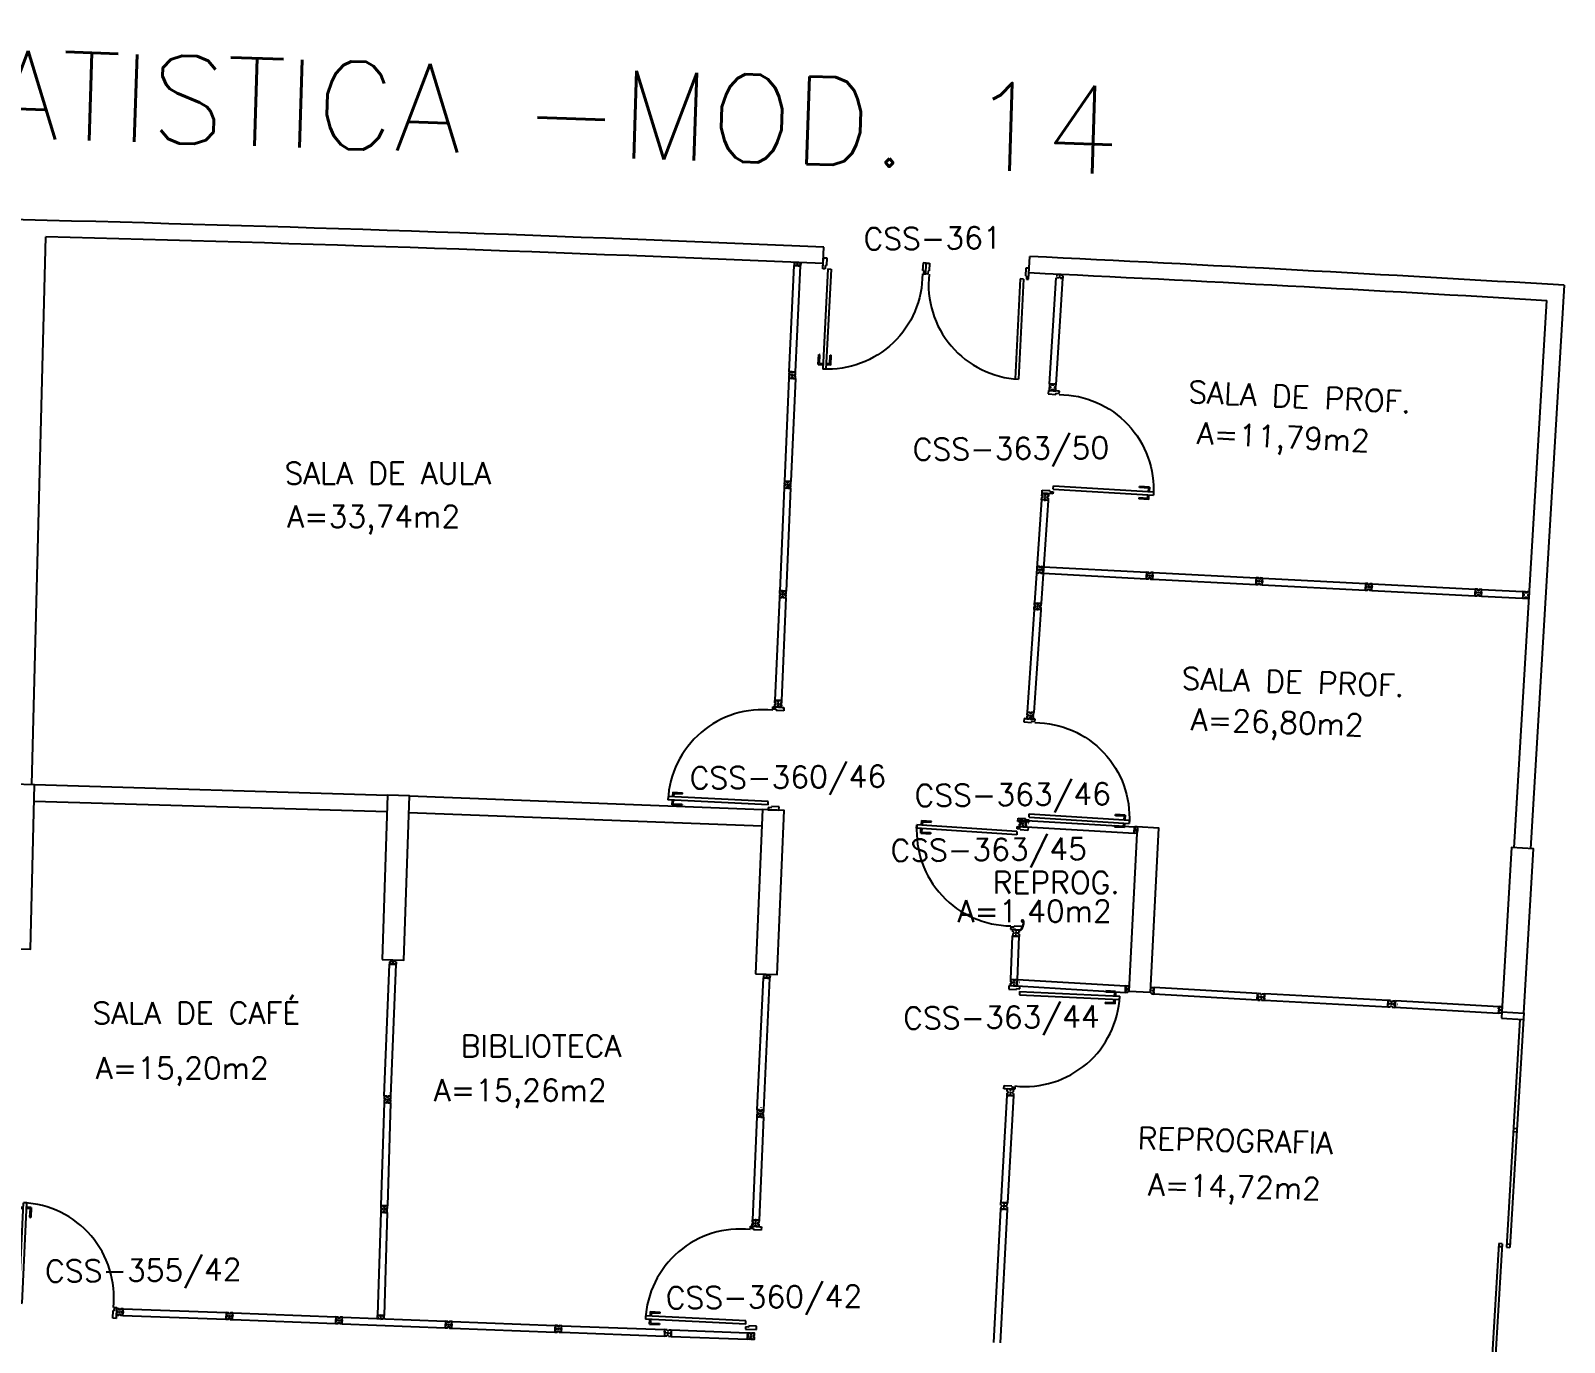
# Model space of a CAD drawing. Extents: x -152 to 150, y 325 to 437.
# Drawn here: x 10.79 to 24.78, y 397.15 to 409.12 of the extents above; entities that cross this region are included whole.
import ezdxf
from ezdxf.enums import TextEntityAlignment as Align

# ---------------------------------------------------------------- set-up
doc = ezdxf.new("R2010")
doc.units = 0
doc.header["$LTSCALE"] = 0.01
doc.header["$MEASUREMENT"] = 0
doc.layers.get('0').update_dxf_attribs({"linetype": 'CONTINUOUS'})
for name, color, linetype in [('ALV', 2, 'CONTINUOUS'), ('AREA', 2, 'CONTINUOUS'), ('DIV', 2, 'CONTINUOUS'), ('ESQ', 1, 'CONTINUOUS'), ('ESTR', 3, 'CONTINUOUS'), ('TEXTO', 2, 'CONTINUOUS'), ('TEXTO-ENDEREÇO', 2, 'CONTINUOUS'), ('USO', 2, 'CONTINUOUS')]:
    doc.layers.add(name, color=color, linetype=linetype)
doc.styles.add('LEGENDA', font='romans.shx', dxfattribs={"height": 0.2})
doc.styles.add('UNB-100', font='simplex.shx', dxfattribs={"height": 3})
doc.styles.add('UNB-100-1', font='simplex.shx', dxfattribs={"height": 0.2})

# ---------------------------------------------------------------- blocks, each defined once
blk = doc.blocks.new('PILAR-SSC')
blk.add_lwpolyline([(0.003, -27.952), (0.203, -27.952), (0.203, -26.452), (0.003, -26.452)], close=True)
blk = doc.blocks.new('DIVINI-SSC')
for p, q in [((-0.02, 0), (-0.02, -0.008)), ((-0.02, 0), (0.001, 0)), ((-0.005, 0), (0.005, 0)), ((0, 0.005), (0, -0.005)), ((0.001, 0), (0.02, 0)), ((-0.03, -0.008), (-0.02, -0.008)), ((-0.03, -0.008), (-0.03, -0.028)), ((-0.03, -0.028), (-0.008, -0.028)), ((-0.03, -0.03), (0.03, -0.03)), ((-0.03, -0.975), (-0.03, -0.03)), ((-0.009, -0.03), (-0.027, -0.03)), ((-0.008, -0.019), (0.008, -0.019)), ((-0.008, -0.019), (-0.008, -0.028)), ((-0.006, -0.021), (-0.006, -0.03)), ((0.006, -0.021), (-0.006, -0.021)), ((-0.006, -0.023), (-0.006, -0.027)), ((-0.004, -0.021), (0.004, -0.021)), ((0.006, -0.021), (0.006, -0.03)), ((0.006, -0.023), (0.006, -0.027)), ((0.008, -0.019), (0.008, -0.028)), ((0.03, -0.028), (0.008, -0.028)), ((0.009, -0.03), (0.027, -0.03)), ((0.02, 0), (0.02, -0.008)), ((0.03, -0.008), (0.02, -0.008)), ((0.03, -0.008), (0.03, -0.028)), ((0.03, -0.975), (0.03, -0.03)), ((-0.03, -0.975), (0.03, -0.975)), ((-0.009, -0.975), (-0.027, -0.975)), ((-0.006, -0.985), (-0.006, -0.975)), ((0.004, -0.951), (0.004, -0.953)), ((0.006, -0.985), (0.006, -0.975)), ((0.03, -0.975), (0.009, -0.975)), ((0.009, -0.975), (0.027, -0.975)), ((0.006, -0.985), (-0.006, -0.985)), ((0.006, -1.01), (-0.006, -1.01)), ((0, -0.985), (0, -0.988)), ((0, -1.003), (0, -1.018))]:
    blk.add_line(p, q)
blk = doc.blocks.new('DIVMT-SSC')
for p, q in [((0, 0.005), (0, -0.005)), ((0, -0.005), (0, 0.005)), ((-0.03, -0.03), (-0.03, -0.97)), ((0.006, -0.03), (-0.006, -0.03)), ((-0.005, 0), (0.005, 0)), ((0.005, 0), (-0.005, 0)), ((0.006, -0.02), (0.006, -0.03)), ((0.03, -0.03), (0.03, -0.97)), ((0.03, -0.97), (-0.03, -0.97)), ((-0.006, -0.98), (-0.006, -0.97)), ((0.005, -0.97), (-0.005, -0.97)), ((0.006, -0.98), (0.006, -0.97)), ((-0.006, -0.98), (0.006, -0.98)), ((0.006, -1.001), (-0.006, -1.001)), ((0, -0.994), (0, -1.007)), ((0, -1.02), (0, -1.021))]:
    blk.add_line(p, q)
blk.add_lwpolyline([(0.006, -0.02), (-0.006, -0.02), (0.006, -0.02), (0.006, -0.03), (0.03, -0.03), (0.03, -0.008), (0.02, -0.008), (0.02, 0.008), (0.03, 0.008), (0.03, 0.03), (0.006, 0.03), (0.006, 0.02), (-0.006, 0.02), (-0.006, 0.03), (-0.03, 0.03), (-0.03, 0.008), (-0.02, 0.008), (-0.02, -0.008), (-0.03, -0.008), (-0.03, -0.03), (-0.006, -0.03), (-0.006, -0.02), (-0.006, -0.03)])
blk = doc.blocks.new('PDV2E-SSC')
at = {"layer": 'DIV'}
for p, q in [((0.034, 0.925), (0.034, 0.835)), ((0.034, 0.925), (0.074, 0.925)), ((0.044, 0.915), (0.044, 0.835)), ((0.044, 0.915), (0.074, 0.915)), ((0.076, 0.05), (0.076, 0.965)), ((0.106, 0.965), (0.076, 0.965)), ((0.106, 0.05), (0.106, 0.965)), ((0.148, 0.925), (0.108, 0.925)), ((0.138, 0.915), (0.108, 0.915)), ((0.138, 0.915), (0.138, 0.835)), ((0.148, 0.925), (0.148, 0.835)), ((0.044, 0.835), (0.034, 0.835)), ((0.138, 0.835), (0.148, 0.835)), ((0.031, 0.05), (0.031, -0.05)), ((0.051, 0.05), (0.031, 0.05)), ((0.051, 0.02), (0.051, 0.05)), ((0.051, 0.02), (0.061, 0.02)), ((0.061, -0.05), (0.061, 0.02)), ((0.076, 0.05), (0.106, 0.05)), ((0.95, 0.02), (0.94, 0.02)), ((0.94, -0.05), (0.94, 0.02)), ((0.95, 0.02), (0.95, 0.05)), ((0.95, 0.05), (0.97, 0.05)), ((0.97, 0.05), (0.97, 0.035)), ((0.97, 0.035), (0.97, -0.035)), ((0.031, -0.05), (0.061, -0.05)), ((0.97, -0.05), (0.94, -0.05)), ((0.97, -0.035), (0.97, -0.05))]:
    blk.add_line(p, q, dxfattribs=at)
at = {"layer": 'DIV', "color": 1}
blk.add_arc((0.076, 0.1), 0.865, 356.6786, 90, dxfattribs=at)
blk = doc.blocks.new('A$C73356FFD')
at = {"layer": 'DIV'}
for p, q in [((0.025, 0.03), (0.035, 0.03)), ((0.035, 0.03), (0.025, 0.03)), ((0.03, 0.025), (0.03, 0.035)), ((0.03, 0.035), (0.03, 0.025))]:
    blk.add_line(p, q, dxfattribs=at)
blk.add_lwpolyline([(0.009, 0.036), (0, 0.036), (0, 0.06), (0.022, 0.06), (0.022, 0.05), (0.038, 0.05), (0.038, 0.06), (0.06, 0.06), (0.06, 0.036), (0.05, 0.036), (0.05, 0.024), (0.06, 0.024), (0.06, 0), (0.038, 0), (0.038, 0.01), (0.022, 0.01), (0.022, 0), (0, 0), (0, 0.024), (0.009, 0.024)], close=True, dxfattribs=at)
blk = doc.blocks.new('A$C265F004B')
at = {"linetype": 'Continuous'}
blk.add_blockref('A$C73356FFD', (0, 0), dxfattribs=at)
blk = doc.blocks.new('ESQCD-SSC')
for p, q in [((0, 0), (0, -0.06)), ((0.2, 0), (0.2, -2.143)), ((0, -0.06), (0.2, -0.06)), ((0.17, -0.06), (0.17, -2.143)), ((0.17, -1.056), (0.2, -1.056)), ((0.17, -1.086), (0.2, -1.086)), ((0.1, -2.113), (0.1, -4.253)), ((0.13, -2.113), (0.1, -2.113)), ((0.13, -2.143), (0.1, -2.143)), ((0.13, -2.113), (0.13, -4.253)), ((0.17, -2.113), (0.2, -2.113)), ((0.17, -2.143), (0.2, -2.143)), ((0.1, -3.199), (0.13, -3.199)), ((0.1, -3.229), (0.13, -3.229)), ((0.13, -4.223), (0.1, -4.223)), ((0.13, -4.253), (0.1, -4.253)), ((0.1, -4.256), (0.1, -4.316)), ((0.1, -4.256), (0.2, -4.256)), ((0.1, -4.316), (0.2, -4.316)), ((0.17, -4.316), (0.17, -6.443)), ((0.2, -4.256), (0.2, -6.443)), ((0.17, -4.346), (0.2, -4.346)), ((0.1, -6.413), (0.1, -8.571)), ((0.1, -6.413), (0.13, -6.413)), ((0.13, -6.413), (0.13, -8.571)), ((0.17, -6.413), (0.2, -6.413)), ((0.1, -6.443), (0.13, -6.443)), ((0.17, -6.443), (0.2, -6.443)), ((0.1, -7.485), (0.13, -7.485)), ((0.1, -7.515), (0.13, -7.515)), ((0.1, -8.541), (0.13, -8.541)), ((0.13, -8.571), (0.1, -8.571)), ((0.2, -8.541), (0.17, -8.541)), ((0.17, -8.541), (0.17, -10.694)), ((0.2, -8.571), (0.17, -8.571)), ((0.2, -8.541), (0.2, -10.694)), ((0.098, -10.694), (0.2, -10.694)), ((0.098, -10.755), (0.098, -10.694)), ((0.2, -10.755), (0.098, -10.755)), ((0.1, -10.755), (0.13, -10.755)), ((0.1, -10.755), (0.1, -12.882)), ((0.13, -10.755), (0.13, -12.882)), ((0.17, -10.664), (0.2, -10.664)), ((0.17, -10.694), (0.2, -10.694)), ((0.2, -10.694), (0.2, -10.755)), ((0.1, -10.785), (0.13, -10.785)), ((0.1, -11.77), (0.13, -11.77)), ((0.1, -11.8), (0.13, -11.8)), ((0.1, -12.852), (0.13, -12.852)), ((0.17, -12.852), (0.2, -12.852)), ((0.17, -12.852), (0.2, -12.852)), ((0.17, -12.852), (0.17, -14.95)), ((0.2, -12.852), (0.2, -12.887)), ((0.1, -12.882), (0.13, -12.882)), ((0.17, -12.882), (0.2, -12.882)), ((0.2, -12.887), (0.2, -15.019)), ((0, -14.95), (0, -15.019)), ((0.2, -14.95), (0, -14.95))]:
    blk.add_line(p, q)
blk = doc.blocks.new('MTT-SSC')
for p, q in [((-0.006, 0.03), (-0.03, 0.03)), ((-0.03, 0.008), (-0.03, 0.03)), ((-0.03, 0.008), (-0.02, 0.008)), ((-0.02, -0.008), (-0.02, 0.008)), ((-0.006, 0.0205), (-0.006, 0.03)), ((0.006, 0.0205), (-0.006, 0.0205)), ((0.0051, 0), (-0.0051, 0)), ((-0.0051, 0), (0.0051, 0)), ((0, -0.0051), (0, 0.0051)), ((0, 0.0051), (0, -0.0051)), ((0.006, 0.0205), (0.006, 0.03)), ((0.006, 0.03), (0.03, 0.03)), ((0.02, -0.008), (0.02, 0.008)), ((0.03, 0.008), (0.02, 0.008)), ((0.03, 0.008), (0.03, 0.03)), ((-0.03, -0.008), (-0.02, -0.008)), ((-0.03, -0.008), (-0.03, -0.03)), ((-0.03, -0.03), (-0.006, -0.03)), ((-0.03, -0.03), (-0.009, -0.03)), ((-0.009, -0.03), (-0.027, -0.03)), ((-0.006, -0.0205), (-0.006, -0.03)), ((-0.006, -0.0205), (-0.006, -0.03)), ((0.006, -0.0205), (-0.006, -0.0205)), ((-0.006, -0.0205), (0.006, -0.0205)), ((0.006, -0.0205), (0.006, -0.03)), ((0.006, -0.0205), (0.006, -0.03)), ((0.03, -0.03), (0.006, -0.03)), ((0.03, -0.008), (0.02, -0.008)), ((0.03, -0.008), (0.03, -0.03))]:
    blk.add_line(p, q)
blk = doc.blocks.new('PDV2D-SSC')
for p, q in [((-0.148, 0.925), (-0.108, 0.925)), ((-0.148, 0.925), (-0.148, 0.835)), ((-0.138, 0.915), (-0.108, 0.915)), ((-0.138, 0.915), (-0.138, 0.835)), ((-0.106, 0.965), (-0.076, 0.965)), ((-0.106, 0.05), (-0.106, 0.965)), ((-0.076, 0.05), (-0.076, 0.965)), ((-0.034, 0.925), (-0.074, 0.925)), ((-0.044, 0.915), (-0.074, 0.915)), ((-0.044, 0.915), (-0.044, 0.835)), ((-0.034, 0.925), (-0.034, 0.835)), ((-0.138, 0.835), (-0.148, 0.835)), ((-0.044, 0.835), (-0.034, 0.835)), ((-0.95, 0.05), (-0.97, 0.05)), ((-0.97, 0.05), (-0.97, 0.035)), ((-0.97, 0.035), (-0.97, -0.035)), ((-0.95, 0.02), (-0.95, 0.05)), ((-0.95, 0.02), (-0.94, 0.02)), ((-0.94, -0.05), (-0.94, 0.02)), ((-0.076, 0.05), (-0.106, 0.05)), ((-0.051, 0.02), (-0.061, 0.02)), ((-0.061, -0.05), (-0.061, 0.02)), ((-0.051, 0.05), (-0.031, 0.05)), ((-0.051, 0.02), (-0.051, 0.05)), ((-0.031, 0.05), (-0.031, -0.05)), ((-0.97, -0.035), (-0.97, -0.05)), ((-0.97, -0.05), (-0.94, -0.05)), ((-0.031, -0.05), (-0.061, -0.05))]:
    blk.add_line(p, q)
at = {"color": 1}
blk.add_arc((-0.076, 0.1), 0.865, 90, 183.3214, dxfattribs=at)

msp = doc.modelspace()

# ---------------------------------------------------------------- linework, layer by layer
at = {"layer": 'ALV'}
for p, q in [((10.801, 402.243), (10.929, 407.241)), ((18.017, 406.95), (18.027, 407.146)), ((19.893, 406.853), (19.904, 407.061)), ((24.474, 401.658), (24.781, 406.798)), ((24.324, 401.666), (24.622, 406.658)), ((10.826, 402.242), (14.046, 402.146)), ((10.822, 402.092), (14.042, 401.996)), ((14.246, 402.139), (17.465, 402.016)), ((14.241, 401.989), (17.46, 401.866))]:
    msp.add_line(p, q, dxfattribs=at)
for radius, start, end in [(407.019, 87.52674, 89.52276), (406.869, 87.52692, 88.52604), (407.019, 86.57484, 87.2623), (406.869, 86.59596, 87.26237)]:
    msp.add_arc((0.463, 0.506), radius, start, end, dxfattribs=at)
at = {"layer": 'DIV'}
for p, q in [((17.708, 406.009), (17.754, 406.978)), ((17.755, 407), (17.754, 406.98)), ((17.754, 406.98), (17.776, 406.979)), ((17.754, 406.978), (17.814, 406.975)), ((17.755, 407), (17.765, 406.999)), ((17.775, 406.977), (17.757, 406.978)), ((17.766, 407.007), (17.765, 406.999)), ((17.766, 407.007), (17.786, 407.007)), ((17.777, 406.988), (17.776, 406.979)), ((17.777, 406.988), (17.793, 406.988)), ((17.779, 406.986), (17.778, 406.977)), ((17.779, 406.984), (17.778, 406.98)), ((17.791, 406.986), (17.779, 406.986)), ((17.78, 407.007), (17.791, 407.006)), ((17.781, 406.986), (17.789, 406.986)), ((17.786, 407.012), (17.785, 407.001)), ((17.786, 407.007), (17.806, 407.006)), ((17.791, 406.986), (17.79, 406.976)), ((17.791, 406.984), (17.79, 406.979)), ((17.793, 406.988), (17.792, 406.978)), ((17.814, 406.977), (17.792, 406.978)), ((17.806, 407.006), (17.805, 406.998)), ((17.815, 406.997), (17.805, 406.998)), ((17.815, 406.997), (17.814, 406.977)), ((18.956, 406.916), (18.96, 406.986)), ((18.96, 406.986), (18.96, 407.001)), ((18.96, 407.001), (18.99, 407)), ((18.99, 407), (18.987, 406.93)), ((17.768, 406.007), (17.814, 406.975)), ((17.793, 406.976), (17.811, 406.975)), ((18.955, 406.901), (18.956, 406.916)), ((18.975, 406.9), (18.955, 406.901)), ((18.977, 406.93), (18.975, 406.9)), ((18.977, 406.93), (18.987, 406.93)), ((19.818, 406.856), (19.771, 405.943)), ((19.848, 406.855), (19.801, 405.942)), ((19.848, 406.855), (19.818, 406.856)), ((19.869, 406.954), (19.865, 406.884)), ((19.875, 406.884), (19.865, 406.884)), ((19.899, 406.953), (19.869, 406.954)), ((19.875, 406.884), (19.873, 406.854)), ((19.873, 406.854), (19.893, 406.853)), ((19.893, 406.853), (19.899, 406.953)), ((20.084, 405.898), (20.145, 406.865)), ((20.144, 405.894), (20.205, 406.861)), ((20.146, 406.887), (20.156, 406.887)), ((20.166, 406.864), (20.148, 406.865)), ((20.157, 406.895), (20.156, 406.887)), ((20.184, 406.874), (20.168, 406.875)), ((20.17, 406.873), (20.169, 406.864)), ((20.17, 406.873), (20.182, 406.872)), ((20.182, 406.893), (20.172, 406.894)), ((20.18, 406.872), (20.172, 406.873)), ((20.197, 406.892), (20.176, 406.893)), ((20.177, 406.898), (20.177, 406.888)), ((20.182, 406.872), (20.181, 406.863)), ((20.205, 406.863), (20.183, 406.865)), ((20.184, 406.863), (20.202, 406.861)), ((20.197, 406.892), (20.196, 406.884)), ((20.206, 406.883), (20.196, 406.884)), ((20.206, 406.883), (20.205, 406.863)), ((17.708, 406.009), (17.768, 406.007)), ((19.771, 405.943), (19.801, 405.942)), ((20.144, 405.894), (20.084, 405.898)), ((23.991, 403.995), (24.001, 403.994)), ((24.001, 403.994), (23.991, 403.995)), ((23.995, 403.989), (23.996, 404)), ((23.996, 404), (23.995, 403.989)), ((24.016, 403.999), (24.026, 403.999)), ((24.024, 403.963), (24.46, 403.94)), ((24.026, 403.999), (24.025, 403.987)), ((24.027, 404.023), (24.463, 404)), ((19.844, 401.886), (19.829, 401.887)), ((19.834, 401.866), (19.834, 401.857)), ((19.834, 401.866), (19.846, 401.865)), ((19.835, 401.865), (19.835, 401.857)), ((19.835, 401.865), (19.845, 401.864)), ((19.845, 401.857), (19.835, 401.857)), ((19.837, 401.893), (19.836, 401.881)), ((19.836, 401.886), (19.847, 401.886)), ((19.842, 401.891), (19.841, 401.881)), ((19.845, 401.864), (19.845, 401.857)), ((19.846, 401.865), (19.846, 401.856)), ((19.862, 401.885), (19.859, 401.885)), ((19.862, 401.891), (19.872, 401.891)), ((19.862, 401.891), (19.862, 401.879)), ((19.862, 401.879), (19.871, 401.879)), ((19.87, 401.855), (19.873, 401.914)), ((19.871, 401.876), (19.87, 401.858)), ((19.87, 401.858), (20.858, 401.798)), ((19.873, 401.914), (19.872, 401.894)), ((19.872, 401.894), (19.873, 401.911)), ((19.873, 401.914), (20.861, 401.858)), ((19.896, 401.887), (19.893, 401.887)), ((20.858, 401.798), (20.861, 401.858)), ((20.859, 401.819), (20.858, 401.801)), ((20.869, 401.821), (20.859, 401.822)), ((20.86, 401.837), (20.861, 401.855)), ((20.869, 401.833), (20.86, 401.834)), ((20.86, 401.798), (20.861, 401.82)), ((20.87, 401.819), (20.861, 401.82)), ((20.863, 401.858), (20.862, 401.836)), ((20.871, 401.835), (20.862, 401.836)), ((20.867, 401.821), (20.862, 401.822)), ((20.883, 401.856), (20.863, 401.858)), ((20.867, 401.833), (20.863, 401.833)), ((20.869, 401.833), (20.869, 401.821)), ((20.869, 401.823), (20.869, 401.831)), ((20.87, 401.819), (20.871, 401.835)), ((20.888, 401.806), (20.88, 401.806)), ((20.88, 401.796), (20.88, 401.806)), ((20.883, 401.856), (20.883, 401.846)), ((20.891, 401.846), (20.883, 401.846)), ((20.894, 401.826), (20.884, 401.826)), ((20.888, 401.806), (20.889, 401.827)), ((20.889, 401.827), (20.891, 401.846)), ((20.889, 401.821), (20.89, 401.831)), ((20.88, 401.796), (20.86, 401.798)), ((19.732, 400.467), (19.747, 400.861)), ((19.747, 400.861), (19.807, 400.858)), ((19.783, 400.869), (19.771, 400.869)), ((19.771, 400.869), (19.771, 400.86)), ((19.772, 400.86), (19.782, 400.859)), ((19.784, 400.889), (19.774, 400.89)), ((19.778, 400.884), (19.779, 400.895)), ((19.779, 400.895), (19.778, 400.884)), ((19.783, 400.869), (19.783, 400.859)), ((19.792, 400.463), (19.807, 400.858)), ((14.015, 399.402), (14.064, 400.605)), ((14.065, 400.627), (14.064, 400.607)), ((14.064, 400.607), (14.086, 400.607)), ((14.064, 400.605), (14.124, 400.603)), ((14.065, 400.627), (14.075, 400.627)), ((14.085, 400.605), (14.067, 400.605)), ((14.075, 400.635), (14.075, 400.627)), ((14.075, 400.635), (14.096, 400.634)), ((14.075, 399.399), (14.124, 400.603)), ((14.086, 400.616), (14.102, 400.616)), ((14.086, 400.616), (14.086, 400.607)), ((14.088, 400.614), (14.088, 400.605)), ((14.1, 400.614), (14.088, 400.614)), ((14.088, 400.612), (14.088, 400.608)), ((14.09, 400.635), (14.1, 400.634)), ((14.09, 400.614), (14.098, 400.614)), ((14.095, 400.639), (14.095, 400.629)), ((14.096, 400.634), (14.115, 400.634)), ((14.1, 400.614), (14.1, 400.604)), ((14.1, 400.612), (14.1, 400.607)), ((14.102, 400.616), (14.102, 400.606)), ((14.124, 400.605), (14.102, 400.606)), ((14.103, 400.604), (14.121, 400.603)), ((14.115, 400.634), (14.115, 400.626)), ((14.125, 400.625), (14.115, 400.626)), ((14.125, 400.625), (14.124, 400.605)), ((17.418, 399.276), (17.474, 400.48)), ((17.475, 400.501), (17.474, 400.482)), ((17.474, 400.482), (17.496, 400.481)), ((17.474, 400.48), (17.534, 400.477)), ((17.475, 400.501), (17.485, 400.501)), ((17.495, 400.479), (17.477, 400.479)), ((17.478, 399.273), (17.534, 400.477)), ((17.485, 400.509), (17.506, 400.508)), ((17.485, 400.509), (17.485, 400.501)), ((17.497, 400.49), (17.496, 400.481)), ((17.497, 400.49), (17.513, 400.489)), ((17.51, 400.487), (17.498, 400.488)), ((17.498, 400.488), (17.498, 400.478)), ((17.498, 400.486), (17.498, 400.481)), ((17.5, 400.508), (17.51, 400.508)), ((17.5, 400.488), (17.508, 400.488)), ((17.506, 400.513), (17.505, 400.503)), ((17.506, 400.508), (17.525, 400.507)), ((17.51, 400.487), (17.51, 400.478)), ((17.51, 400.485), (17.51, 400.481)), ((17.513, 400.489), (17.512, 400.48)), ((17.534, 400.479), (17.512, 400.48)), ((17.513, 400.478), (17.531, 400.477)), ((17.525, 400.507), (17.525, 400.499)), ((17.535, 400.499), (17.525, 400.499)), ((17.535, 400.499), (17.534, 400.479)), ((19.762, 400.435), (19.747, 400.436)), ((19.755, 400.441), (19.755, 400.43)), ((19.755, 400.435), (19.765, 400.435)), ((19.76, 400.44), (19.759, 400.43)), ((19.78, 400.434), (19.777, 400.434)), ((19.781, 400.44), (19.78, 400.428)), ((19.781, 400.44), (19.79, 400.439)), ((19.788, 400.403), (19.792, 400.463)), ((19.788, 400.406), (20.776, 400.346)), ((19.792, 400.463), (19.79, 400.442)), ((19.79, 400.442), (19.791, 400.46)), ((19.792, 400.463), (20.779, 400.406)), ((19.814, 400.436), (19.812, 400.436)), ((20.776, 400.346), (20.779, 400.406)), ((20.778, 400.385), (20.779, 400.403)), ((20.781, 400.406), (20.78, 400.384)), ((20.801, 400.405), (20.781, 400.406)), ((20.801, 400.405), (20.801, 400.395)), ((20.777, 400.367), (20.776, 400.349)), ((20.787, 400.37), (20.777, 400.37)), ((20.787, 400.382), (20.778, 400.382)), ((20.778, 400.346), (20.779, 400.368)), ((20.798, 400.345), (20.778, 400.346)), ((20.789, 400.368), (20.779, 400.368)), ((20.79, 400.384), (20.78, 400.384)), ((20.785, 400.37), (20.78, 400.37)), ((20.785, 400.382), (20.781, 400.382)), ((20.787, 400.382), (20.787, 400.37)), ((20.787, 400.372), (20.787, 400.38)), ((20.789, 400.368), (20.79, 400.384)), ((20.798, 400.345), (20.798, 400.355)), ((20.806, 400.355), (20.798, 400.355)), ((20.809, 400.395), (20.801, 400.395)), ((20.813, 400.374), (20.803, 400.375)), ((20.806, 400.355), (20.808, 400.376)), ((20.807, 400.37), (20.808, 400.38)), ((20.808, 400.376), (20.809, 400.395)), ((21.996, 400.306), (21.995, 400.306)), ((22.022, 400.304), (22.009, 400.305)), ((22.015, 400.298), (22.016, 400.311)), ((22.037, 400.309), (22.036, 400.297)), ((22.036, 400.297), (22.046, 400.297)), ((22.037, 400.309), (22.046, 400.309)), ((22.044, 400.273), (22.048, 400.333)), ((23.171, 400.213), (22.044, 400.273)), ((22.046, 400.298), (22.046, 400.308)), ((23.174, 400.273), (22.048, 400.333)), ((23.171, 400.213), (23.174, 400.273)), ((23.174, 400.273), (23.173, 400.249)), ((23.174, 400.273), (23.173, 400.252)), ((23.173, 400.252), (23.174, 400.27)), ((23.196, 400.272), (23.174, 400.273)), ((23.196, 400.272), (23.196, 400.262)), ((23.212, 400.271), (23.212, 400.261)), ((23.212, 400.271), (23.234, 400.27)), ((23.233, 400.246), (23.234, 400.27)), ((23.171, 400.213), (23.172, 400.237)), ((23.193, 400.212), (23.171, 400.213)), ((23.172, 400.238), (23.173, 400.248)), ((23.182, 400.237), (23.172, 400.237)), ((23.182, 400.237), (23.172, 400.237)), ((23.182, 400.249), (23.173, 400.249)), ((23.182, 400.249), (23.173, 400.249)), ((23.182, 400.237), (23.182, 400.249)), ((23.182, 400.249), (23.182, 400.237)), ((23.193, 400.222), (23.209, 400.221)), ((23.193, 400.212), (23.193, 400.222)), ((23.196, 400.262), (23.212, 400.261)), ((23.197, 400.242), (23.208, 400.241)), ((23.208, 400.241), (23.197, 400.242)), ((23.202, 400.236), (23.203, 400.247)), ((23.203, 400.247), (23.202, 400.236)), ((23.209, 400.211), (23.209, 400.221)), ((23.209, 400.211), (23.231, 400.21)), ((23.223, 400.234), (23.223, 400.246)), ((23.223, 400.246), (23.233, 400.246)), ((23.223, 400.234), (23.232, 400.234)), ((23.232, 400.234), (23.231, 400.21)), ((19.696, 399.428), (19.695, 399.406)), ((19.696, 399.428), (19.706, 399.428)), ((19.697, 399.444), (19.698, 399.466)), ((19.697, 399.444), (19.707, 399.443)), ((19.722, 399.465), (19.698, 399.466)), ((19.706, 399.428), (19.707, 399.443)), ((19.721, 399.455), (19.722, 399.465)), ((19.733, 399.455), (19.721, 399.455)), ((19.731, 399.434), (19.721, 399.435)), ((19.721, 399.435), (19.731, 399.434)), ((19.726, 399.429), (19.727, 399.439)), ((19.727, 399.439), (19.726, 399.429)), ((19.733, 399.455), (19.734, 399.464)), ((19.734, 399.464), (19.758, 399.463)), ((19.746, 399.425), (19.747, 399.441)), ((19.756, 399.425), (19.746, 399.425)), ((19.757, 399.441), (19.747, 399.441)), ((19.756, 399.425), (19.755, 399.403)), ((19.757, 399.441), (19.758, 399.463)), ((14.065, 399.374), (14.053, 399.374)), ((14.059, 399.381), (14.058, 399.366)), ((17.452, 399.299), (17.452, 399.296)), ((19.695, 399.406), (19.641, 398.43)), ((19.695, 399.406), (19.719, 399.405)), ((19.755, 399.403), (19.695, 399.406)), ((19.695, 399.406), (19.716, 399.405)), ((19.716, 399.405), (19.698, 399.406)), ((19.755, 399.403), (19.701, 398.427)), ((19.731, 399.414), (19.719, 399.414)), ((19.719, 399.414), (19.719, 399.405)), ((19.719, 399.414), (19.731, 399.414)), ((19.719, 399.414), (19.719, 399.405)), ((19.73, 399.404), (19.72, 399.405)), ((19.731, 399.414), (19.731, 399.404)), ((19.731, 399.414), (19.731, 399.404)), ((19.755, 399.403), (19.731, 399.404)), ((17.418, 399.276), (17.478, 399.273)), ((17.439, 399.275), (17.421, 399.276)), ((17.441, 399.265), (17.442, 399.275)), ((17.453, 399.265), (17.441, 399.265)), ((17.452, 399.239), (17.441, 399.24)), ((17.447, 399.247), (17.446, 399.232)), ((17.447, 399.265), (17.447, 399.262)), ((17.453, 399.265), (17.454, 399.274)), ((17.457, 399.274), (17.475, 399.274)), ((17.478, 399.273), (17.457, 399.274)), ((14.02, 398.37), (14.009, 398.37)), ((14.039, 398.38), (14.038, 398.366)), ((19.637, 398.369), (19.574, 397.154)), ((19.697, 398.366), (19.634, 397.151)), ((19.639, 398.391), (19.637, 398.369)), ((19.637, 398.369), (19.661, 398.368)), ((19.697, 398.366), (19.637, 398.369)), ((19.637, 398.369), (19.658, 398.368)), ((19.639, 398.407), (19.641, 398.429)), ((19.639, 398.407), (19.649, 398.407)), ((19.639, 398.391), (19.649, 398.391)), ((19.658, 398.368), (19.64, 398.369)), ((19.701, 398.427), (19.641, 398.43)), ((19.665, 398.428), (19.641, 398.429)), ((19.649, 398.391), (19.649, 398.407)), ((19.662, 398.377), (19.661, 398.368)), ((19.662, 398.377), (19.661, 398.368)), ((19.674, 398.377), (19.662, 398.377)), ((19.662, 398.377), (19.674, 398.377)), ((19.672, 398.367), (19.662, 398.368)), ((19.675, 398.397), (19.663, 398.398)), ((19.664, 398.419), (19.665, 398.429)), ((19.664, 398.418), (19.665, 398.428)), ((19.664, 398.419), (19.676, 398.418)), ((19.676, 398.418), (19.664, 398.418)), ((19.674, 398.397), (19.664, 398.398)), ((19.664, 398.398), (19.674, 398.397)), ((19.676, 398.428), (19.666, 398.429)), ((19.668, 398.379), (19.668, 398.378)), ((19.669, 398.405), (19.669, 398.391)), ((19.669, 398.393), (19.669, 398.403)), ((19.669, 398.403), (19.669, 398.393)), ((19.674, 398.377), (19.673, 398.367)), ((19.674, 398.377), (19.673, 398.367)), ((19.697, 398.366), (19.673, 398.367)), ((19.676, 398.418), (19.677, 398.428)), ((19.676, 398.418), (19.677, 398.427)), ((19.677, 398.427), (19.7, 398.426)), ((19.689, 398.389), (19.689, 398.405)), ((19.699, 398.404), (19.689, 398.405)), ((19.699, 398.388), (19.689, 398.389)), ((19.699, 398.388), (19.697, 398.366)), ((19.699, 398.404), (19.7, 398.426)), ((13.954, 397.38), (13.955, 397.4)), ((13.954, 397.38), (13.964, 397.379)), ((13.955, 397.4), (13.977, 397.399)), ((13.964, 397.371), (13.964, 397.379)), ((13.964, 397.371), (13.985, 397.37)), ((13.976, 397.389), (13.977, 397.399)), ((13.976, 397.389), (13.992, 397.389)), ((13.978, 397.391), (13.979, 397.401)), ((13.99, 397.391), (13.978, 397.391)), ((13.979, 397.393), (13.979, 397.398)), ((13.979, 397.371), (13.989, 397.37)), ((13.98, 397.391), (13.988, 397.391)), ((13.984, 397.365), (13.984, 397.376)), ((13.985, 397.37), (14.004, 397.37)), ((13.99, 397.391), (13.991, 397.4)), ((13.991, 397.393), (13.991, 397.397)), ((13.992, 397.389), (13.993, 397.398)), ((14.015, 397.397), (13.993, 397.398)), ((13.994, 397.4), (14.012, 397.4)), ((14.004, 397.37), (14.004, 397.378)), ((14.014, 397.377), (14.004, 397.378)), ((14.014, 397.377), (14.015, 397.397)), ((16.573, 397.234), (16.572, 397.21)), ((16.594, 397.209), (16.572, 397.21)), ((16.573, 397.246), (16.574, 397.27)), ((16.583, 397.246), (16.573, 397.246)), ((16.582, 397.234), (16.573, 397.234)), ((16.596, 397.269), (16.574, 397.27)), ((16.583, 397.246), (16.582, 397.234)), ((16.61, 397.218), (16.594, 397.219)), ((16.594, 397.209), (16.594, 397.219)), ((16.596, 397.269), (16.596, 397.259)), ((16.612, 397.258), (16.596, 397.259)), ((16.608, 397.239), (16.598, 397.239)), ((16.598, 397.239), (16.608, 397.239)), ((16.603, 397.244), (16.603, 397.234)), ((16.603, 397.234), (16.603, 397.244)), ((16.61, 397.209), (16.61, 397.218)), ((16.61, 397.209), (16.632, 397.208)), ((16.612, 397.268), (16.612, 397.258)), ((16.612, 397.268), (16.634, 397.268)), ((16.624, 397.244), (16.623, 397.232)), ((16.623, 397.232), (16.624, 397.244)), ((16.623, 397.232), (16.633, 397.232)), ((16.623, 397.232), (16.633, 397.232)), ((16.624, 397.244), (16.633, 397.244)), ((16.624, 397.244), (16.633, 397.244)), ((16.634, 397.268), (16.632, 397.208)), ((16.632, 397.208), (16.633, 397.232)), ((16.633, 397.229), (16.632, 397.211)), ((16.632, 397.208), (16.633, 397.229)), ((16.632, 397.208), (17.329, 397.182)), ((16.634, 397.268), (16.633, 397.244)), ((16.633, 397.243), (16.633, 397.233)), ((16.634, 397.268), (17.331, 397.241)), ((17.331, 397.241), (17.329, 397.182)), ((17.339, 397.205), (17.329, 397.206)), ((17.339, 397.217), (17.33, 397.217)), ((17.33, 397.216), (17.33, 397.207)), ((17.339, 397.205), (17.339, 397.217)), ((17.353, 397.211), (17.367, 397.21)), ((17.361, 397.217), (17.36, 397.204)), ((17.379, 397.21), (17.38, 397.21))]:
    msp.add_line(p, q, dxfattribs=at)
for points in [[(20.133, 405.871), (20.133, 405.859), (20.133, 405.871), (20.143, 405.871), (20.144, 405.895), (20.122, 405.896), (20.122, 405.886), (20.106, 405.886), (20.106, 405.896), (20.084, 405.898), (20.083, 405.874), (20.092, 405.873), (20.092, 405.861), (20.082, 405.862), (20.081, 405.838), (20.103, 405.837), (20.104, 405.847), (20.12, 405.846), (20.119, 405.836), (20.141, 405.835), (20.142, 405.859), (20.133, 405.859), (20.142, 405.859)], [(24.016, 403.999), (24.016, 403.987), (24.016, 403.999), (24.026, 403.999), (24.027, 404.023), (24.005, 404.024), (24.005, 404.014), (23.989, 404.015), (23.989, 404.025), (23.967, 404.026), (23.966, 404.002), (23.975, 404.002), (23.975, 403.99), (23.965, 403.99), (23.964, 403.966), (23.986, 403.965), (23.987, 403.975), (24.003, 403.974), (24.002, 403.964), (24.024, 403.963), (24.025, 403.987), (24.016, 403.987), (24.025, 403.987)], [(24.452, 403.977), (24.451, 403.965), (24.452, 403.977), (24.462, 403.976), (24.463, 404), (24.441, 404.001), (24.44, 403.991), (24.424, 403.992), (24.425, 404.002), (24.403, 404.003), (24.402, 403.979), (24.411, 403.979), (24.411, 403.967), (24.401, 403.967), (24.4, 403.943), (24.422, 403.942), (24.422, 403.952), (24.438, 403.952), (24.438, 403.942), (24.46, 403.94), (24.461, 403.964), (24.451, 403.965), (24.461, 403.964)]]:
    msp.add_lwpolyline(points, dxfattribs=at)
at = {"layer": 'DIV', "color": 1}
msp.add_arc((19.846, 406.805), 0.865, 173.7269, 267.0484, dxfattribs=at)

# ---------------------------------------------------------------- block references
at = {"rotation": 267.5610000000021}
for p in [(17.58, 403.011), (17.375, 398.272)]:
    msp.add_blockref('A$C265F004B', p, dxfattribs=at)
at = {"xscale": -1, "rotation": 86.1080635410478}
msp.add_blockref('A$C265F004B', (19.94, 402.899), dxfattribs=at)
at = {"layer": 'DIV', "xscale": -1}
for name, p, rotation in [('PDV2E-SSC', (17.989, 407.001), 177.0483912030183), ('PDV2E-SSC', (20.064, 404.866), 266.4513739613437), ('DIVMT-SSC', (20.044, 404.867), 356.1080635410486), ('DIVMT-SSC', (19.976, 403.869), 356.1080635410486), ('PDV2E-SSC', (19.843, 401.873), 266.4513739613437)]:
    msp.add_blockref(name, p, dxfattribs=dict(at, rotation=rotation))
at = {"layer": 'DIV'}
for name, p, rotation in [('DIVMT-SSC', (17.737, 405.978), 357.5609999999996), ('DIVMT-SSC', (17.694, 404.978), 357.5609999999996), ('DIVMT-SSC', (19.998, 404.202), 86.93763998379893), ('DIVMT-SSC', (20.998, 404.148), 87.13299862212499), ('DIVMT-SSC', (21.997, 404.098), 87.03611044576327), ('DIVMT-SSC', (22.996, 404.046), 87.03611044576327), ('DIVMT-SSC', (17.651, 403.979), 357.5609999999996), ('PDV2E-SSC', (17.564, 401.98), 87.21768957970546), ('PDV2D-SSC', (19.842, 401.888), 86.26376199832906), ('A$C265F004B', (19.87, 401.855), 86.67467811694281), ('MTT-SSC', (19.779, 400.889), 356.632224974354), ('PDV2E-SSC', (19.765, 400.434), 267.2176895797071), ('A$C265F004B', (19.788, 400.403), 86.67467811694281), ('DIVINI-SSC', (21.007, 400.363), 86.67467811694038), ('MTT-SSC', (22.015, 400.304), 357.0129117806214), ('DIVINI-SSC', (24.211, 400.186), 266.7028517525374), ('DIVMT-SSC', (14.045, 399.37), 358.2527043425851), ('DIVMT-SSC', (17.446, 399.24), 357.5609999999996), ('PDV2E-SSC', (10.604, 397.467), 357.3337998288855), ('DIVMT-SSC', (14.014, 398.37), 358.2527043425851), ('PDV2E-SSC', (17.359, 397.242), 87.21768957970546), ('DIVMT-SSC', (11.603, 397.431), 87.8854134577893), ('DIVMT-SSC', (12.603, 397.394), 87.78852528142751), ('DIVMT-SSC', (13.603, 397.355), 87.70693188901893), ('DIVMT-SSC', (14.603, 397.315), 87.79818732710397), ('DIVMT-SSC', (15.603, 397.277), 87.83163603408418), ('A$C265F004B', (17.329, 397.182), 357.5609999999996)]:
    msp.add_blockref(name, p, dxfattribs=dict(at, rotation=rotation))
at = {"layer": 'ESQ', "rotation": 356.5853999999999}
msp.add_blockref('ESQCD-SSC', (24.21, 400.171), dxfattribs=at)
at = {"layer": 'ESTR'}
for p, rotation in [((11.299, 428.69), 358.536585365854), ((14.944, 428.583), 358.0487804878048), ((18.588, 428.444), 357.5609756097574), ((22.231, 428.274), 357.0731707317075), ((25.872, 428.073), 356.5853658536586)]:
    msp.add_blockref('PILAR-SSC', p, dxfattribs=dict(at, rotation=rotation))

# ---------------------------------------------------------------- texts
at = {"layer": 'AREA', "style": 'UNB-100'}
for s, rotation, p in [('A=11,79m2', 357.2974, (21.426, 405.351)), ('A=26,80m2', 358.0398, (21.371, 402.739)), ('A=14,72m2', 358.551, (20.981, 398.495))]:
    msp.add_text(s, height=0.2, rotation=rotation, dxfattribs=at).set_placement(p)
for s, p in [('A=33,74m2', (13.131, 404.589)), ('A=1,40m2', (19.246, 400.989)), ('A=15,20m2', (11.385, 399.557)), ('A=15,26m2', (14.468, 399.355))]:
    msp.add_text(s, height=0.2, dxfattribs=at).set_placement(p)
at = {"layer": 'TEXTO', "style": 'UNB-100'}
for s, rotation, p in [('SALA DE PROF.', 357.2974, (21.347, 405.728)), ('SALA DE PROF.', 358.0398, (21.287, 403.114)), ('REPROGRAFIA', 358.551, (20.887, 398.917))]:
    msp.add_text(s, height=0.2, rotation=rotation, dxfattribs=at).set_placement(p)
for s, p in [('SALA DE AULA', (13.106, 404.983)), ('REPROG.', (19.567, 401.249)), ('SALA DE CAFÉ', (11.354, 400.059)), ('BIBLIOTECA', (14.713, 399.758))]:
    msp.add_text(s, height=0.2, dxfattribs=at).set_placement(p)
at = {"layer": 'TEXTO-ENDEREÇO', "style": 'UNB-100-1'}
for s, p in [('CSS-361', (19.019, 407.127)), ('CSS-363/50', (19.734, 405.209)), ('CSS-360/46', (17.699, 402.211)), ('CSS-363/46', (19.75, 402.051)), ('CSS-363/45', (19.531, 401.55)), ('CSS-363/44', (19.647, 400.02)), ('CSS-355/42', (11.819, 397.712)), ('CSS-360/42', (17.481, 397.468))]:
    msp.add_text(s, height=0.2, rotation=0.547, dxfattribs=at).set_placement(p, align=Align.CENTER)
at = {"layer": 'USO', "style": 'LEGENDA'}
msp.add_text('DEPT. ESTATISTICA -MOD. 14', height=0.8, rotation=358.1189, dxfattribs=at).set_placement((5.018, 408.326))

doc.saveas('drawing.dxf')
